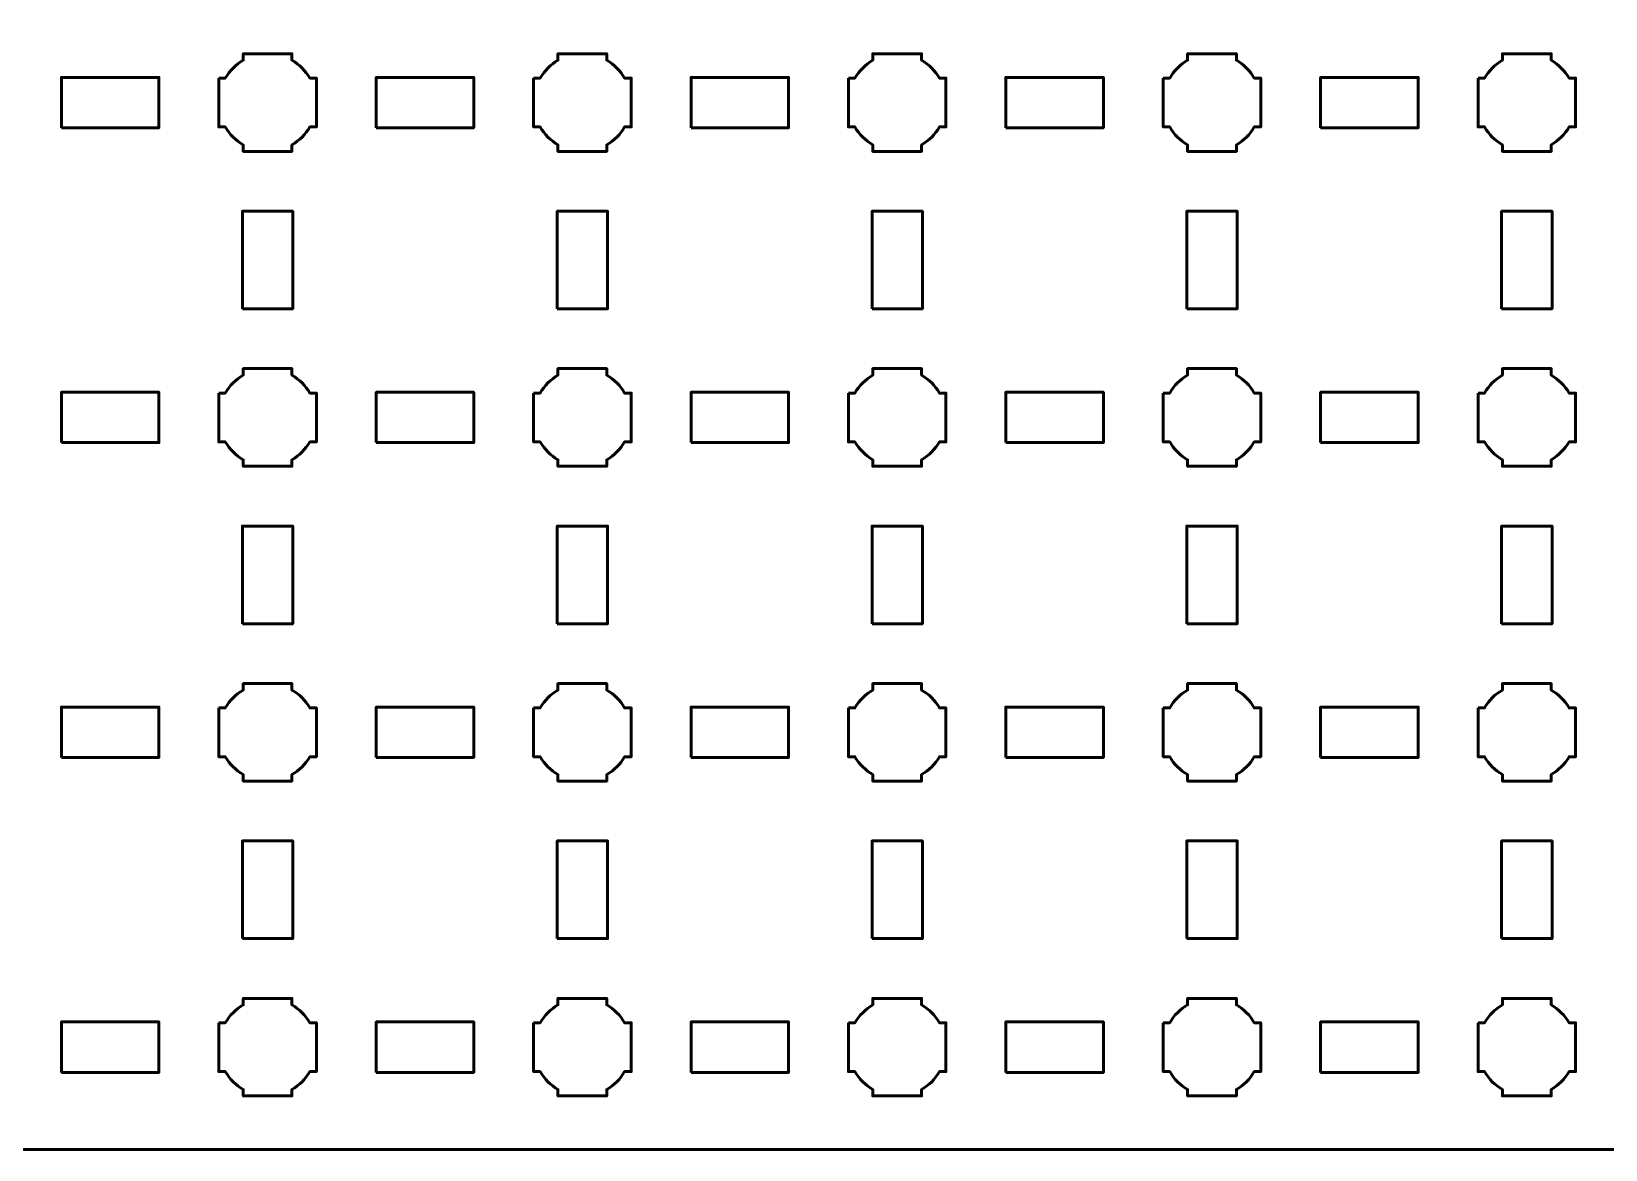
# Model space of a CAD drawing. Header units: centimetres. Extents: x -30.1 to 9.2, y -44.5 to 14.8.
# Drawn here: x -21 to -11, y -44.5 to -37.4 of the extents above; entities that cross this region are included whole.
import ezdxf

# ---------------------------------------------------------------- set-up
doc = ezdxf.new("R2010")
doc.units = ezdxf.units.CM
doc.header["$MEASUREMENT"] = 0
doc.layers.add('Layer 1', color=7, linetype='Continuous')

msp = doc.modelspace()

# ---------------------------------------------------------------- linework, layer by layer
at = {"layer": 'Layer 1', "color": 250, "lineweight": 53}
for points in [[(-20.81, -38.01), (-20.19, -38.01), (-20.19, -37.69), (-20.81, -37.69), (-20.81, -38.01)], [(-18.81, -38.01), (-18.19, -38.01), (-18.19, -37.69), (-18.81, -37.69), (-18.81, -38.01)], [(-16.81, -38.01), (-16.19, -38.01), (-16.19, -37.69), (-16.81, -37.69), (-16.81, -38.01)], [(-14.81, -38.01), (-14.19, -38.01), (-14.19, -37.69), (-14.81, -37.69), (-14.81, -38.01)], [(-12.81, -38.01), (-12.19, -38.01), (-12.19, -37.69), (-12.81, -37.69), (-12.81, -38.01)], [(-19.66, -39.16), (-19.34, -39.16), (-19.34, -38.54), (-19.66, -38.54), (-19.66, -39.16)], [(-17.66, -39.16), (-17.34, -39.16), (-17.34, -38.54), (-17.66, -38.54), (-17.66, -39.16)], [(-15.66, -39.16), (-15.34, -39.16), (-15.34, -38.54), (-15.66, -38.54), (-15.66, -39.16)], [(-13.66, -39.16), (-13.34, -39.16), (-13.34, -38.54), (-13.66, -38.54), (-13.66, -39.16)], [(-11.66, -39.16), (-11.34, -39.16), (-11.34, -38.54), (-11.66, -38.54), (-11.66, -39.16)], [(-20.81, -40.01), (-20.19, -40.01), (-20.19, -39.69), (-20.81, -39.69), (-20.81, -40.01)], [(-18.81, -40.01), (-18.19, -40.01), (-18.19, -39.69), (-18.81, -39.69), (-18.81, -40.01)], [(-16.81, -40.01), (-16.19, -40.01), (-16.19, -39.69), (-16.81, -39.69), (-16.81, -40.01)], [(-14.81, -40.01), (-14.19, -40.01), (-14.19, -39.69), (-14.81, -39.69), (-14.81, -40.01)], [(-12.81, -40.01), (-12.19, -40.01), (-12.19, -39.69), (-12.81, -39.69), (-12.81, -40.01)], [(-19.66, -41.16), (-19.34, -41.16), (-19.34, -40.54), (-19.66, -40.54), (-19.66, -41.16)], [(-17.66, -41.16), (-17.34, -41.16), (-17.34, -40.54), (-17.66, -40.54), (-17.66, -41.16)], [(-15.66, -41.16), (-15.34, -41.16), (-15.34, -40.54), (-15.66, -40.54), (-15.66, -41.16)], [(-13.66, -41.16), (-13.34, -41.16), (-13.34, -40.54), (-13.66, -40.54), (-13.66, -41.16)], [(-11.66, -41.16), (-11.34, -41.16), (-11.34, -40.54), (-11.66, -40.54), (-11.66, -41.16)], [(-20.81, -42.01), (-20.19, -42.01), (-20.19, -41.69), (-20.81, -41.69), (-20.81, -42.01)], [(-18.81, -42.01), (-18.19, -42.01), (-18.19, -41.69), (-18.81, -41.69), (-18.81, -42.01)], [(-16.81, -42.01), (-16.19, -42.01), (-16.19, -41.69), (-16.81, -41.69), (-16.81, -42.01)], [(-14.81, -42.01), (-14.19, -42.01), (-14.19, -41.69), (-14.81, -41.69), (-14.81, -42.01)], [(-12.81, -42.01), (-12.19, -42.01), (-12.19, -41.69), (-12.81, -41.69), (-12.81, -42.01)], [(-19.66, -43.16), (-19.34, -43.16), (-19.34, -42.54), (-19.66, -42.54), (-19.66, -43.16)], [(-17.66, -43.16), (-17.34, -43.16), (-17.34, -42.54), (-17.66, -42.54), (-17.66, -43.16)], [(-15.66, -43.16), (-15.34, -43.16), (-15.34, -42.54), (-15.66, -42.54), (-15.66, -43.16)], [(-13.66, -43.16), (-13.34, -43.16), (-13.34, -42.54), (-13.66, -42.54), (-13.66, -43.16)], [(-11.66, -43.16), (-11.34, -43.16), (-11.34, -42.54), (-11.66, -42.54), (-11.66, -43.16)], [(-20.81, -44.01), (-20.19, -44.01), (-20.19, -43.69), (-20.81, -43.69), (-20.81, -44.01)], [(-18.81, -44.01), (-18.19, -44.01), (-18.19, -43.69), (-18.81, -43.69), (-18.81, -44.01)], [(-16.81, -44.01), (-16.19, -44.01), (-16.19, -43.69), (-16.81, -43.69), (-16.81, -44.01)], [(-14.81, -44.01), (-14.19, -44.01), (-14.19, -43.69), (-14.81, -43.69), (-14.81, -44.01)], [(-12.81, -44.01), (-12.19, -44.01), (-12.19, -43.69), (-12.81, -43.69), (-12.81, -44.01)]]:
    msp.add_lwpolyline(points, close=True, dxfattribs=at)
msp.add_open_spline([(-30.15, -44), (-30.15, -44), (-30.15, 14.3), (-30.15, 14.3), (-30.15, 14.3), (-30.15, 14.57609), (-29.92609, 14.8), (-29.65, 14.8), (-29.65, 14.8), (-29.65, 14.8), (8.65, 14.8), (8.65, 14.8), (8.65, 14.8), (8.92609, 14.8), (9.15, 14.57609), (9.15, 14.3), (9.15, 14.3), (9.15, 14.3), (9.15, -44), (9.15, -44), (9.15, -44), (9.15, -44.27609), (8.92609, -44.5), (8.65, -44.5), (8.65, -44.5), (8.65, -44.5), (-29.65, -44.5), (-29.65, -44.5), (-29.65, -44.5), (-29.92609, -44.5), (-30.15, -44.27609), (-30.15, -44)], degree=3, knots=[0, 0, 0, 0, 0.125, 0.125, 0.125, 0.125, 0.25, 0.25, 0.25, 0.25, 0.375, 0.375, 0.375, 0.375, 0.5, 0.5, 0.5, 0.5, 0.625, 0.625, 0.625, 0.625, 0.75, 0.75, 0.75, 0.75, 0.875, 0.875, 0.875, 0.875, 1, 1, 1, 1], dxfattribs=at)
at = {"layer": 'Layer 1', "lineweight": 53}
for points in [[(-19.81, -37.695), (-19.81, -37.695), (-19.76851, -37.695), (-19.76851, -37.695), (-19.76851, -37.695), (-19.74128, -37.64795), (-19.70205, -37.60872), (-19.655, -37.58149), (-19.655, -37.58149), (-19.655, -37.58149), (-19.655, -37.54), (-19.655, -37.54), (-19.655, -37.54), (-19.655, -37.54), (-19.5, -37.54), (-19.5, -37.54), (-19.5, -37.54), (-19.5, -37.54), (-19.345, -37.54), (-19.345, -37.54), (-19.345, -37.54), (-19.345, -37.54), (-19.345, -37.58149), (-19.345, -37.58149), (-19.345, -37.58149), (-19.29795, -37.60872), (-19.25872, -37.64795), (-19.23149, -37.695), (-19.23149, -37.695), (-19.23149, -37.695), (-19.19, -37.695), (-19.19, -37.695), (-19.19, -37.695), (-19.19, -37.695), (-19.19, -37.85), (-19.19, -37.85), (-19.19, -37.85), (-19.19, -37.85), (-19.19, -38.005), (-19.19, -38.005), (-19.19, -38.005), (-19.19, -38.005), (-19.23149, -38.005), (-19.23149, -38.005), (-19.23149, -38.005), (-19.25872, -38.05205), (-19.29795, -38.09128), (-19.345, -38.11851), (-19.345, -38.11851), (-19.345, -38.11851), (-19.345, -38.16), (-19.345, -38.16), (-19.345, -38.16), (-19.345, -38.16), (-19.5, -38.16), (-19.5, -38.16), (-19.5, -38.16), (-19.5, -38.16), (-19.655, -38.16), (-19.655, -38.16), (-19.655, -38.16), (-19.655, -38.16), (-19.655, -38.11851), (-19.655, -38.11851), (-19.655, -38.11851), (-19.70205, -38.09128), (-19.74128, -38.05205), (-19.76851, -38.005), (-19.76851, -38.005), (-19.76851, -38.005), (-19.81, -38.005), (-19.81, -38.005), (-19.81, -38.005), (-19.81, -38.005), (-19.81, -37.85), (-19.81, -37.85), (-19.81, -37.85), (-19.81, -37.85), (-19.81, -37.695), (-19.81, -37.695)], [(-17.81, -37.695), (-17.81, -37.695), (-17.76851, -37.695), (-17.76851, -37.695), (-17.76851, -37.695), (-17.74128, -37.64795), (-17.70205, -37.60872), (-17.655, -37.58149), (-17.655, -37.58149), (-17.655, -37.58149), (-17.655, -37.54), (-17.655, -37.54), (-17.655, -37.54), (-17.655, -37.54), (-17.5, -37.54), (-17.5, -37.54), (-17.5, -37.54), (-17.5, -37.54), (-17.345, -37.54), (-17.345, -37.54), (-17.345, -37.54), (-17.345, -37.54), (-17.345, -37.58149), (-17.345, -37.58149), (-17.345, -37.58149), (-17.29795, -37.60872), (-17.25872, -37.64795), (-17.23149, -37.695), (-17.23149, -37.695), (-17.23149, -37.695), (-17.19, -37.695), (-17.19, -37.695), (-17.19, -37.695), (-17.19, -37.695), (-17.19, -37.85), (-17.19, -37.85), (-17.19, -37.85), (-17.19, -37.85), (-17.19, -38.005), (-17.19, -38.005), (-17.19, -38.005), (-17.19, -38.005), (-17.23149, -38.005), (-17.23149, -38.005), (-17.23149, -38.005), (-17.25872, -38.05205), (-17.29795, -38.09128), (-17.345, -38.11851), (-17.345, -38.11851), (-17.345, -38.11851), (-17.345, -38.16), (-17.345, -38.16), (-17.345, -38.16), (-17.345, -38.16), (-17.5, -38.16), (-17.5, -38.16), (-17.5, -38.16), (-17.5, -38.16), (-17.655, -38.16), (-17.655, -38.16), (-17.655, -38.16), (-17.655, -38.16), (-17.655, -38.11851), (-17.655, -38.11851), (-17.655, -38.11851), (-17.70205, -38.09128), (-17.74128, -38.05205), (-17.76851, -38.005), (-17.76851, -38.005), (-17.76851, -38.005), (-17.81, -38.005), (-17.81, -38.005), (-17.81, -38.005), (-17.81, -38.005), (-17.81, -37.85), (-17.81, -37.85), (-17.81, -37.85), (-17.81, -37.85), (-17.81, -37.695), (-17.81, -37.695)], [(-15.81, -37.695), (-15.81, -37.695), (-15.76851, -37.695), (-15.76851, -37.695), (-15.76851, -37.695), (-15.74128, -37.64795), (-15.70205, -37.60872), (-15.655, -37.58149), (-15.655, -37.58149), (-15.655, -37.58149), (-15.655, -37.54), (-15.655, -37.54), (-15.655, -37.54), (-15.655, -37.54), (-15.5, -37.54), (-15.5, -37.54), (-15.5, -37.54), (-15.5, -37.54), (-15.345, -37.54), (-15.345, -37.54), (-15.345, -37.54), (-15.345, -37.54), (-15.345, -37.58149), (-15.345, -37.58149), (-15.345, -37.58149), (-15.29795, -37.60872), (-15.25872, -37.64795), (-15.23149, -37.695), (-15.23149, -37.695), (-15.23149, -37.695), (-15.19, -37.695), (-15.19, -37.695), (-15.19, -37.695), (-15.19, -37.695), (-15.19, -37.85), (-15.19, -37.85), (-15.19, -37.85), (-15.19, -37.85), (-15.19, -38.005), (-15.19, -38.005), (-15.19, -38.005), (-15.19, -38.005), (-15.23149, -38.005), (-15.23149, -38.005), (-15.23149, -38.005), (-15.25872, -38.05205), (-15.29795, -38.09128), (-15.345, -38.11851), (-15.345, -38.11851), (-15.345, -38.11851), (-15.345, -38.16), (-15.345, -38.16), (-15.345, -38.16), (-15.345, -38.16), (-15.5, -38.16), (-15.5, -38.16), (-15.5, -38.16), (-15.5, -38.16), (-15.655, -38.16), (-15.655, -38.16), (-15.655, -38.16), (-15.655, -38.16), (-15.655, -38.11851), (-15.655, -38.11851), (-15.655, -38.11851), (-15.70205, -38.09128), (-15.74128, -38.05205), (-15.76851, -38.005), (-15.76851, -38.005), (-15.76851, -38.005), (-15.81, -38.005), (-15.81, -38.005), (-15.81, -38.005), (-15.81, -38.005), (-15.81, -37.85), (-15.81, -37.85), (-15.81, -37.85), (-15.81, -37.85), (-15.81, -37.695), (-15.81, -37.695)], [(-13.81, -37.695), (-13.81, -37.695), (-13.76851, -37.695), (-13.76851, -37.695), (-13.76851, -37.695), (-13.74128, -37.64795), (-13.70205, -37.60872), (-13.655, -37.58149), (-13.655, -37.58149), (-13.655, -37.58149), (-13.655, -37.54), (-13.655, -37.54), (-13.655, -37.54), (-13.655, -37.54), (-13.5, -37.54), (-13.5, -37.54), (-13.5, -37.54), (-13.5, -37.54), (-13.345, -37.54), (-13.345, -37.54), (-13.345, -37.54), (-13.345, -37.54), (-13.345, -37.58149), (-13.345, -37.58149), (-13.345, -37.58149), (-13.29795, -37.60872), (-13.25872, -37.64795), (-13.23149, -37.695), (-13.23149, -37.695), (-13.23149, -37.695), (-13.19, -37.695), (-13.19, -37.695), (-13.19, -37.695), (-13.19, -37.695), (-13.19, -37.85), (-13.19, -37.85), (-13.19, -37.85), (-13.19, -37.85), (-13.19, -38.005), (-13.19, -38.005), (-13.19, -38.005), (-13.19, -38.005), (-13.23149, -38.005), (-13.23149, -38.005), (-13.23149, -38.005), (-13.25872, -38.05205), (-13.29795, -38.09128), (-13.345, -38.11851), (-13.345, -38.11851), (-13.345, -38.11851), (-13.345, -38.16), (-13.345, -38.16), (-13.345, -38.16), (-13.345, -38.16), (-13.5, -38.16), (-13.5, -38.16), (-13.5, -38.16), (-13.5, -38.16), (-13.655, -38.16), (-13.655, -38.16), (-13.655, -38.16), (-13.655, -38.16), (-13.655, -38.11851), (-13.655, -38.11851), (-13.655, -38.11851), (-13.70205, -38.09128), (-13.74128, -38.05205), (-13.76851, -38.005), (-13.76851, -38.005), (-13.76851, -38.005), (-13.81, -38.005), (-13.81, -38.005), (-13.81, -38.005), (-13.81, -38.005), (-13.81, -37.85), (-13.81, -37.85), (-13.81, -37.85), (-13.81, -37.85), (-13.81, -37.695), (-13.81, -37.695)], [(-11.81, -37.695), (-11.81, -37.695), (-11.76851, -37.695), (-11.76851, -37.695), (-11.76851, -37.695), (-11.74128, -37.64795), (-11.70205, -37.60872), (-11.655, -37.58149), (-11.655, -37.58149), (-11.655, -37.58149), (-11.655, -37.54), (-11.655, -37.54), (-11.655, -37.54), (-11.655, -37.54), (-11.5, -37.54), (-11.5, -37.54), (-11.5, -37.54), (-11.5, -37.54), (-11.345, -37.54), (-11.345, -37.54), (-11.345, -37.54), (-11.345, -37.54), (-11.345, -37.58149), (-11.345, -37.58149), (-11.345, -37.58149), (-11.29795, -37.60872), (-11.25872, -37.64795), (-11.23149, -37.695), (-11.23149, -37.695), (-11.23149, -37.695), (-11.19, -37.695), (-11.19, -37.695), (-11.19, -37.695), (-11.19, -37.695), (-11.19, -37.85), (-11.19, -37.85), (-11.19, -37.85), (-11.19, -37.85), (-11.19, -38.005), (-11.19, -38.005), (-11.19, -38.005), (-11.19, -38.005), (-11.23149, -38.005), (-11.23149, -38.005), (-11.23149, -38.005), (-11.25872, -38.05205), (-11.29795, -38.09128), (-11.345, -38.11851), (-11.345, -38.11851), (-11.345, -38.11851), (-11.345, -38.16), (-11.345, -38.16), (-11.345, -38.16), (-11.345, -38.16), (-11.5, -38.16), (-11.5, -38.16), (-11.5, -38.16), (-11.5, -38.16), (-11.655, -38.16), (-11.655, -38.16), (-11.655, -38.16), (-11.655, -38.16), (-11.655, -38.11851), (-11.655, -38.11851), (-11.655, -38.11851), (-11.70205, -38.09128), (-11.74128, -38.05205), (-11.76851, -38.005), (-11.76851, -38.005), (-11.76851, -38.005), (-11.81, -38.005), (-11.81, -38.005), (-11.81, -38.005), (-11.81, -38.005), (-11.81, -37.85), (-11.81, -37.85), (-11.81, -37.85), (-11.81, -37.85), (-11.81, -37.695), (-11.81, -37.695)], [(-19.81, -39.695), (-19.81, -39.695), (-19.76851, -39.695), (-19.76851, -39.695), (-19.76851, -39.695), (-19.74128, -39.64795), (-19.70205, -39.60872), (-19.655, -39.58149), (-19.655, -39.58149), (-19.655, -39.58149), (-19.655, -39.54), (-19.655, -39.54), (-19.655, -39.54), (-19.655, -39.54), (-19.5, -39.54), (-19.5, -39.54), (-19.5, -39.54), (-19.5, -39.54), (-19.345, -39.54), (-19.345, -39.54), (-19.345, -39.54), (-19.345, -39.54), (-19.345, -39.58149), (-19.345, -39.58149), (-19.345, -39.58149), (-19.29795, -39.60872), (-19.25872, -39.64795), (-19.23149, -39.695), (-19.23149, -39.695), (-19.23149, -39.695), (-19.19, -39.695), (-19.19, -39.695), (-19.19, -39.695), (-19.19, -39.695), (-19.19, -39.85), (-19.19, -39.85), (-19.19, -39.85), (-19.19, -39.85), (-19.19, -40.005), (-19.19, -40.005), (-19.19, -40.005), (-19.19, -40.005), (-19.23149, -40.005), (-19.23149, -40.005), (-19.23149, -40.005), (-19.25872, -40.05205), (-19.29795, -40.09128), (-19.345, -40.11851), (-19.345, -40.11851), (-19.345, -40.11851), (-19.345, -40.16), (-19.345, -40.16), (-19.345, -40.16), (-19.345, -40.16), (-19.5, -40.16), (-19.5, -40.16), (-19.5, -40.16), (-19.5, -40.16), (-19.655, -40.16), (-19.655, -40.16), (-19.655, -40.16), (-19.655, -40.16), (-19.655, -40.11851), (-19.655, -40.11851), (-19.655, -40.11851), (-19.70205, -40.09128), (-19.74128, -40.05205), (-19.76851, -40.005), (-19.76851, -40.005), (-19.76851, -40.005), (-19.81, -40.005), (-19.81, -40.005), (-19.81, -40.005), (-19.81, -40.005), (-19.81, -39.85), (-19.81, -39.85), (-19.81, -39.85), (-19.81, -39.85), (-19.81, -39.695), (-19.81, -39.695)], [(-17.81, -39.695), (-17.81, -39.695), (-17.76851, -39.695), (-17.76851, -39.695), (-17.76851, -39.695), (-17.74128, -39.64795), (-17.70205, -39.60872), (-17.655, -39.58149), (-17.655, -39.58149), (-17.655, -39.58149), (-17.655, -39.54), (-17.655, -39.54), (-17.655, -39.54), (-17.655, -39.54), (-17.5, -39.54), (-17.5, -39.54), (-17.5, -39.54), (-17.5, -39.54), (-17.345, -39.54), (-17.345, -39.54), (-17.345, -39.54), (-17.345, -39.54), (-17.345, -39.58149), (-17.345, -39.58149), (-17.345, -39.58149), (-17.29795, -39.60872), (-17.25872, -39.64795), (-17.23149, -39.695), (-17.23149, -39.695), (-17.23149, -39.695), (-17.19, -39.695), (-17.19, -39.695), (-17.19, -39.695), (-17.19, -39.695), (-17.19, -39.85), (-17.19, -39.85), (-17.19, -39.85), (-17.19, -39.85), (-17.19, -40.005), (-17.19, -40.005), (-17.19, -40.005), (-17.19, -40.005), (-17.23149, -40.005), (-17.23149, -40.005), (-17.23149, -40.005), (-17.25872, -40.05205), (-17.29795, -40.09128), (-17.345, -40.11851), (-17.345, -40.11851), (-17.345, -40.11851), (-17.345, -40.16), (-17.345, -40.16), (-17.345, -40.16), (-17.345, -40.16), (-17.5, -40.16), (-17.5, -40.16), (-17.5, -40.16), (-17.5, -40.16), (-17.655, -40.16), (-17.655, -40.16), (-17.655, -40.16), (-17.655, -40.16), (-17.655, -40.11851), (-17.655, -40.11851), (-17.655, -40.11851), (-17.70205, -40.09128), (-17.74128, -40.05205), (-17.76851, -40.005), (-17.76851, -40.005), (-17.76851, -40.005), (-17.81, -40.005), (-17.81, -40.005), (-17.81, -40.005), (-17.81, -40.005), (-17.81, -39.85), (-17.81, -39.85), (-17.81, -39.85), (-17.81, -39.85), (-17.81, -39.695), (-17.81, -39.695)], [(-15.81, -39.695), (-15.81, -39.695), (-15.76851, -39.695), (-15.76851, -39.695), (-15.76851, -39.695), (-15.74128, -39.64795), (-15.70205, -39.60872), (-15.655, -39.58149), (-15.655, -39.58149), (-15.655, -39.58149), (-15.655, -39.54), (-15.655, -39.54), (-15.655, -39.54), (-15.655, -39.54), (-15.5, -39.54), (-15.5, -39.54), (-15.5, -39.54), (-15.5, -39.54), (-15.345, -39.54), (-15.345, -39.54), (-15.345, -39.54), (-15.345, -39.54), (-15.345, -39.58149), (-15.345, -39.58149), (-15.345, -39.58149), (-15.29795, -39.60872), (-15.25872, -39.64795), (-15.23149, -39.695), (-15.23149, -39.695), (-15.23149, -39.695), (-15.19, -39.695), (-15.19, -39.695), (-15.19, -39.695), (-15.19, -39.695), (-15.19, -39.85), (-15.19, -39.85), (-15.19, -39.85), (-15.19, -39.85), (-15.19, -40.005), (-15.19, -40.005), (-15.19, -40.005), (-15.19, -40.005), (-15.23149, -40.005), (-15.23149, -40.005), (-15.23149, -40.005), (-15.25872, -40.05205), (-15.29795, -40.09128), (-15.345, -40.11851), (-15.345, -40.11851), (-15.345, -40.11851), (-15.345, -40.16), (-15.345, -40.16), (-15.345, -40.16), (-15.345, -40.16), (-15.5, -40.16), (-15.5, -40.16), (-15.5, -40.16), (-15.5, -40.16), (-15.655, -40.16), (-15.655, -40.16), (-15.655, -40.16), (-15.655, -40.16), (-15.655, -40.11851), (-15.655, -40.11851), (-15.655, -40.11851), (-15.70205, -40.09128), (-15.74128, -40.05205), (-15.76851, -40.005), (-15.76851, -40.005), (-15.76851, -40.005), (-15.81, -40.005), (-15.81, -40.005), (-15.81, -40.005), (-15.81, -40.005), (-15.81, -39.85), (-15.81, -39.85), (-15.81, -39.85), (-15.81, -39.85), (-15.81, -39.695), (-15.81, -39.695)], [(-13.81, -39.695), (-13.81, -39.695), (-13.76851, -39.695), (-13.76851, -39.695), (-13.76851, -39.695), (-13.74128, -39.64795), (-13.70205, -39.60872), (-13.655, -39.58149), (-13.655, -39.58149), (-13.655, -39.58149), (-13.655, -39.54), (-13.655, -39.54), (-13.655, -39.54), (-13.655, -39.54), (-13.5, -39.54), (-13.5, -39.54), (-13.5, -39.54), (-13.5, -39.54), (-13.345, -39.54), (-13.345, -39.54), (-13.345, -39.54), (-13.345, -39.54), (-13.345, -39.58149), (-13.345, -39.58149), (-13.345, -39.58149), (-13.29795, -39.60872), (-13.25872, -39.64795), (-13.23149, -39.695), (-13.23149, -39.695), (-13.23149, -39.695), (-13.19, -39.695), (-13.19, -39.695), (-13.19, -39.695), (-13.19, -39.695), (-13.19, -39.85), (-13.19, -39.85), (-13.19, -39.85), (-13.19, -39.85), (-13.19, -40.005), (-13.19, -40.005), (-13.19, -40.005), (-13.19, -40.005), (-13.23149, -40.005), (-13.23149, -40.005), (-13.23149, -40.005), (-13.25872, -40.05205), (-13.29795, -40.09128), (-13.345, -40.11851), (-13.345, -40.11851), (-13.345, -40.11851), (-13.345, -40.16), (-13.345, -40.16), (-13.345, -40.16), (-13.345, -40.16), (-13.5, -40.16), (-13.5, -40.16), (-13.5, -40.16), (-13.5, -40.16), (-13.655, -40.16), (-13.655, -40.16), (-13.655, -40.16), (-13.655, -40.16), (-13.655, -40.11851), (-13.655, -40.11851), (-13.655, -40.11851), (-13.70205, -40.09128), (-13.74128, -40.05205), (-13.76851, -40.005), (-13.76851, -40.005), (-13.76851, -40.005), (-13.81, -40.005), (-13.81, -40.005), (-13.81, -40.005), (-13.81, -40.005), (-13.81, -39.85), (-13.81, -39.85), (-13.81, -39.85), (-13.81, -39.85), (-13.81, -39.695), (-13.81, -39.695)], [(-11.81, -39.695), (-11.81, -39.695), (-11.76851, -39.695), (-11.76851, -39.695), (-11.76851, -39.695), (-11.74128, -39.64795), (-11.70205, -39.60872), (-11.655, -39.58149), (-11.655, -39.58149), (-11.655, -39.58149), (-11.655, -39.54), (-11.655, -39.54), (-11.655, -39.54), (-11.655, -39.54), (-11.5, -39.54), (-11.5, -39.54), (-11.5, -39.54), (-11.5, -39.54), (-11.345, -39.54), (-11.345, -39.54), (-11.345, -39.54), (-11.345, -39.54), (-11.345, -39.58149), (-11.345, -39.58149), (-11.345, -39.58149), (-11.29795, -39.60872), (-11.25872, -39.64795), (-11.23149, -39.695), (-11.23149, -39.695), (-11.23149, -39.695), (-11.19, -39.695), (-11.19, -39.695), (-11.19, -39.695), (-11.19, -39.695), (-11.19, -39.85), (-11.19, -39.85), (-11.19, -39.85), (-11.19, -39.85), (-11.19, -40.005), (-11.19, -40.005), (-11.19, -40.005), (-11.19, -40.005), (-11.23149, -40.005), (-11.23149, -40.005), (-11.23149, -40.005), (-11.25872, -40.05205), (-11.29795, -40.09128), (-11.345, -40.11851), (-11.345, -40.11851), (-11.345, -40.11851), (-11.345, -40.16), (-11.345, -40.16), (-11.345, -40.16), (-11.345, -40.16), (-11.5, -40.16), (-11.5, -40.16), (-11.5, -40.16), (-11.5, -40.16), (-11.655, -40.16), (-11.655, -40.16), (-11.655, -40.16), (-11.655, -40.16), (-11.655, -40.11851), (-11.655, -40.11851), (-11.655, -40.11851), (-11.70205, -40.09128), (-11.74128, -40.05205), (-11.76851, -40.005), (-11.76851, -40.005), (-11.76851, -40.005), (-11.81, -40.005), (-11.81, -40.005), (-11.81, -40.005), (-11.81, -40.005), (-11.81, -39.85), (-11.81, -39.85), (-11.81, -39.85), (-11.81, -39.85), (-11.81, -39.695), (-11.81, -39.695)], [(-19.81, -41.695), (-19.81, -41.695), (-19.76851, -41.695), (-19.76851, -41.695), (-19.76851, -41.695), (-19.74128, -41.64795), (-19.70205, -41.60872), (-19.655, -41.58149), (-19.655, -41.58149), (-19.655, -41.58149), (-19.655, -41.54), (-19.655, -41.54), (-19.655, -41.54), (-19.655, -41.54), (-19.5, -41.54), (-19.5, -41.54), (-19.5, -41.54), (-19.5, -41.54), (-19.345, -41.54), (-19.345, -41.54), (-19.345, -41.54), (-19.345, -41.54), (-19.345, -41.58149), (-19.345, -41.58149), (-19.345, -41.58149), (-19.29795, -41.60872), (-19.25872, -41.64795), (-19.23149, -41.695), (-19.23149, -41.695), (-19.23149, -41.695), (-19.19, -41.695), (-19.19, -41.695), (-19.19, -41.695), (-19.19, -41.695), (-19.19, -41.85), (-19.19, -41.85), (-19.19, -41.85), (-19.19, -41.85), (-19.19, -42.005), (-19.19, -42.005), (-19.19, -42.005), (-19.19, -42.005), (-19.23149, -42.005), (-19.23149, -42.005), (-19.23149, -42.005), (-19.25872, -42.05205), (-19.29795, -42.09128), (-19.345, -42.11851), (-19.345, -42.11851), (-19.345, -42.11851), (-19.345, -42.16), (-19.345, -42.16), (-19.345, -42.16), (-19.345, -42.16), (-19.5, -42.16), (-19.5, -42.16), (-19.5, -42.16), (-19.5, -42.16), (-19.655, -42.16), (-19.655, -42.16), (-19.655, -42.16), (-19.655, -42.16), (-19.655, -42.11851), (-19.655, -42.11851), (-19.655, -42.11851), (-19.70205, -42.09128), (-19.74128, -42.05205), (-19.76851, -42.005), (-19.76851, -42.005), (-19.76851, -42.005), (-19.81, -42.005), (-19.81, -42.005), (-19.81, -42.005), (-19.81, -42.005), (-19.81, -41.85), (-19.81, -41.85), (-19.81, -41.85), (-19.81, -41.85), (-19.81, -41.695), (-19.81, -41.695)], [(-17.81, -41.695), (-17.81, -41.695), (-17.76851, -41.695), (-17.76851, -41.695), (-17.76851, -41.695), (-17.74128, -41.64795), (-17.70205, -41.60872), (-17.655, -41.58149), (-17.655, -41.58149), (-17.655, -41.58149), (-17.655, -41.54), (-17.655, -41.54), (-17.655, -41.54), (-17.655, -41.54), (-17.5, -41.54), (-17.5, -41.54), (-17.5, -41.54), (-17.5, -41.54), (-17.345, -41.54), (-17.345, -41.54), (-17.345, -41.54), (-17.345, -41.54), (-17.345, -41.58149), (-17.345, -41.58149), (-17.345, -41.58149), (-17.29795, -41.60872), (-17.25872, -41.64795), (-17.23149, -41.695), (-17.23149, -41.695), (-17.23149, -41.695), (-17.19, -41.695), (-17.19, -41.695), (-17.19, -41.695), (-17.19, -41.695), (-17.19, -41.85), (-17.19, -41.85), (-17.19, -41.85), (-17.19, -41.85), (-17.19, -42.005), (-17.19, -42.005), (-17.19, -42.005), (-17.19, -42.005), (-17.23149, -42.005), (-17.23149, -42.005), (-17.23149, -42.005), (-17.25872, -42.05205), (-17.29795, -42.09128), (-17.345, -42.11851), (-17.345, -42.11851), (-17.345, -42.11851), (-17.345, -42.16), (-17.345, -42.16), (-17.345, -42.16), (-17.345, -42.16), (-17.5, -42.16), (-17.5, -42.16), (-17.5, -42.16), (-17.5, -42.16), (-17.655, -42.16), (-17.655, -42.16), (-17.655, -42.16), (-17.655, -42.16), (-17.655, -42.11851), (-17.655, -42.11851), (-17.655, -42.11851), (-17.70205, -42.09128), (-17.74128, -42.05205), (-17.76851, -42.005), (-17.76851, -42.005), (-17.76851, -42.005), (-17.81, -42.005), (-17.81, -42.005), (-17.81, -42.005), (-17.81, -42.005), (-17.81, -41.85), (-17.81, -41.85), (-17.81, -41.85), (-17.81, -41.85), (-17.81, -41.695), (-17.81, -41.695)], [(-15.81, -41.695), (-15.81, -41.695), (-15.76851, -41.695), (-15.76851, -41.695), (-15.76851, -41.695), (-15.74128, -41.64795), (-15.70205, -41.60872), (-15.655, -41.58149), (-15.655, -41.58149), (-15.655, -41.58149), (-15.655, -41.54), (-15.655, -41.54), (-15.655, -41.54), (-15.655, -41.54), (-15.5, -41.54), (-15.5, -41.54), (-15.5, -41.54), (-15.5, -41.54), (-15.345, -41.54), (-15.345, -41.54), (-15.345, -41.54), (-15.345, -41.54), (-15.345, -41.58149), (-15.345, -41.58149), (-15.345, -41.58149), (-15.29795, -41.60872), (-15.25872, -41.64795), (-15.23149, -41.695), (-15.23149, -41.695), (-15.23149, -41.695), (-15.19, -41.695), (-15.19, -41.695), (-15.19, -41.695), (-15.19, -41.695), (-15.19, -41.85), (-15.19, -41.85), (-15.19, -41.85), (-15.19, -41.85), (-15.19, -42.005), (-15.19, -42.005), (-15.19, -42.005), (-15.19, -42.005), (-15.23149, -42.005), (-15.23149, -42.005), (-15.23149, -42.005), (-15.25872, -42.05205), (-15.29795, -42.09128), (-15.345, -42.11851), (-15.345, -42.11851), (-15.345, -42.11851), (-15.345, -42.16), (-15.345, -42.16), (-15.345, -42.16), (-15.345, -42.16), (-15.5, -42.16), (-15.5, -42.16), (-15.5, -42.16), (-15.5, -42.16), (-15.655, -42.16), (-15.655, -42.16), (-15.655, -42.16), (-15.655, -42.16), (-15.655, -42.11851), (-15.655, -42.11851), (-15.655, -42.11851), (-15.70205, -42.09128), (-15.74128, -42.05205), (-15.76851, -42.005), (-15.76851, -42.005), (-15.76851, -42.005), (-15.81, -42.005), (-15.81, -42.005), (-15.81, -42.005), (-15.81, -42.005), (-15.81, -41.85), (-15.81, -41.85), (-15.81, -41.85), (-15.81, -41.85), (-15.81, -41.695), (-15.81, -41.695)], [(-13.81, -41.695), (-13.81, -41.695), (-13.76851, -41.695), (-13.76851, -41.695), (-13.76851, -41.695), (-13.74128, -41.64795), (-13.70205, -41.60872), (-13.655, -41.58149), (-13.655, -41.58149), (-13.655, -41.58149), (-13.655, -41.54), (-13.655, -41.54), (-13.655, -41.54), (-13.655, -41.54), (-13.5, -41.54), (-13.5, -41.54), (-13.5, -41.54), (-13.5, -41.54), (-13.345, -41.54), (-13.345, -41.54), (-13.345, -41.54), (-13.345, -41.54), (-13.345, -41.58149), (-13.345, -41.58149), (-13.345, -41.58149), (-13.29795, -41.60872), (-13.25872, -41.64795), (-13.23149, -41.695), (-13.23149, -41.695), (-13.23149, -41.695), (-13.19, -41.695), (-13.19, -41.695), (-13.19, -41.695), (-13.19, -41.695), (-13.19, -41.85), (-13.19, -41.85), (-13.19, -41.85), (-13.19, -41.85), (-13.19, -42.005), (-13.19, -42.005), (-13.19, -42.005), (-13.19, -42.005), (-13.23149, -42.005), (-13.23149, -42.005), (-13.23149, -42.005), (-13.25872, -42.05205), (-13.29795, -42.09128), (-13.345, -42.11851), (-13.345, -42.11851), (-13.345, -42.11851), (-13.345, -42.16), (-13.345, -42.16), (-13.345, -42.16), (-13.345, -42.16), (-13.5, -42.16), (-13.5, -42.16), (-13.5, -42.16), (-13.5, -42.16), (-13.655, -42.16), (-13.655, -42.16), (-13.655, -42.16), (-13.655, -42.16), (-13.655, -42.11851), (-13.655, -42.11851), (-13.655, -42.11851), (-13.70205, -42.09128), (-13.74128, -42.05205), (-13.76851, -42.005), (-13.76851, -42.005), (-13.76851, -42.005), (-13.81, -42.005), (-13.81, -42.005), (-13.81, -42.005), (-13.81, -42.005), (-13.81, -41.85), (-13.81, -41.85), (-13.81, -41.85), (-13.81, -41.85), (-13.81, -41.695), (-13.81, -41.695)], [(-11.81, -41.695), (-11.81, -41.695), (-11.76851, -41.695), (-11.76851, -41.695), (-11.76851, -41.695), (-11.74128, -41.64795), (-11.70205, -41.60872), (-11.655, -41.58149), (-11.655, -41.58149), (-11.655, -41.58149), (-11.655, -41.54), (-11.655, -41.54), (-11.655, -41.54), (-11.655, -41.54), (-11.5, -41.54), (-11.5, -41.54), (-11.5, -41.54), (-11.5, -41.54), (-11.345, -41.54), (-11.345, -41.54), (-11.345, -41.54), (-11.345, -41.54), (-11.345, -41.58149), (-11.345, -41.58149), (-11.345, -41.58149), (-11.29795, -41.60872), (-11.25872, -41.64795), (-11.23149, -41.695), (-11.23149, -41.695), (-11.23149, -41.695), (-11.19, -41.695), (-11.19, -41.695), (-11.19, -41.695), (-11.19, -41.695), (-11.19, -41.85), (-11.19, -41.85), (-11.19, -41.85), (-11.19, -41.85), (-11.19, -42.005), (-11.19, -42.005), (-11.19, -42.005), (-11.19, -42.005), (-11.23149, -42.005), (-11.23149, -42.005), (-11.23149, -42.005), (-11.25872, -42.05205), (-11.29795, -42.09128), (-11.345, -42.11851), (-11.345, -42.11851), (-11.345, -42.11851), (-11.345, -42.16), (-11.345, -42.16), (-11.345, -42.16), (-11.345, -42.16), (-11.5, -42.16), (-11.5, -42.16), (-11.5, -42.16), (-11.5, -42.16), (-11.655, -42.16), (-11.655, -42.16), (-11.655, -42.16), (-11.655, -42.16), (-11.655, -42.11851), (-11.655, -42.11851), (-11.655, -42.11851), (-11.70205, -42.09128), (-11.74128, -42.05205), (-11.76851, -42.005), (-11.76851, -42.005), (-11.76851, -42.005), (-11.81, -42.005), (-11.81, -42.005), (-11.81, -42.005), (-11.81, -42.005), (-11.81, -41.85), (-11.81, -41.85), (-11.81, -41.85), (-11.81, -41.85), (-11.81, -41.695), (-11.81, -41.695)], [(-19.81, -43.695), (-19.81, -43.695), (-19.76851, -43.695), (-19.76851, -43.695), (-19.76851, -43.695), (-19.74128, -43.64795), (-19.70205, -43.60872), (-19.655, -43.58149), (-19.655, -43.58149), (-19.655, -43.58149), (-19.655, -43.54), (-19.655, -43.54), (-19.655, -43.54), (-19.655, -43.54), (-19.5, -43.54), (-19.5, -43.54), (-19.5, -43.54), (-19.5, -43.54), (-19.345, -43.54), (-19.345, -43.54), (-19.345, -43.54), (-19.345, -43.54), (-19.345, -43.58149), (-19.345, -43.58149), (-19.345, -43.58149), (-19.29795, -43.60872), (-19.25872, -43.64795), (-19.23149, -43.695), (-19.23149, -43.695), (-19.23149, -43.695), (-19.19, -43.695), (-19.19, -43.695), (-19.19, -43.695), (-19.19, -43.695), (-19.19, -43.85), (-19.19, -43.85), (-19.19, -43.85), (-19.19, -43.85), (-19.19, -44.005), (-19.19, -44.005), (-19.19, -44.005), (-19.19, -44.005), (-19.23149, -44.005), (-19.23149, -44.005), (-19.23149, -44.005), (-19.25872, -44.05205), (-19.29795, -44.09128), (-19.345, -44.11851), (-19.345, -44.11851), (-19.345, -44.11851), (-19.345, -44.16), (-19.345, -44.16), (-19.345, -44.16), (-19.345, -44.16), (-19.5, -44.16), (-19.5, -44.16), (-19.5, -44.16), (-19.5, -44.16), (-19.655, -44.16), (-19.655, -44.16), (-19.655, -44.16), (-19.655, -44.16), (-19.655, -44.11851), (-19.655, -44.11851), (-19.655, -44.11851), (-19.70205, -44.09128), (-19.74128, -44.05205), (-19.76851, -44.005), (-19.76851, -44.005), (-19.76851, -44.005), (-19.81, -44.005), (-19.81, -44.005), (-19.81, -44.005), (-19.81, -44.005), (-19.81, -43.85), (-19.81, -43.85), (-19.81, -43.85), (-19.81, -43.85), (-19.81, -43.695), (-19.81, -43.695)], [(-17.81, -43.695), (-17.81, -43.695), (-17.76851, -43.695), (-17.76851, -43.695), (-17.76851, -43.695), (-17.74128, -43.64795), (-17.70205, -43.60872), (-17.655, -43.58149), (-17.655, -43.58149), (-17.655, -43.58149), (-17.655, -43.54), (-17.655, -43.54), (-17.655, -43.54), (-17.655, -43.54), (-17.5, -43.54), (-17.5, -43.54), (-17.5, -43.54), (-17.5, -43.54), (-17.345, -43.54), (-17.345, -43.54), (-17.345, -43.54), (-17.345, -43.54), (-17.345, -43.58149), (-17.345, -43.58149), (-17.345, -43.58149), (-17.29795, -43.60872), (-17.25872, -43.64795), (-17.23149, -43.695), (-17.23149, -43.695), (-17.23149, -43.695), (-17.19, -43.695), (-17.19, -43.695), (-17.19, -43.695), (-17.19, -43.695), (-17.19, -43.85), (-17.19, -43.85), (-17.19, -43.85), (-17.19, -43.85), (-17.19, -44.005), (-17.19, -44.005), (-17.19, -44.005), (-17.19, -44.005), (-17.23149, -44.005), (-17.23149, -44.005), (-17.23149, -44.005), (-17.25872, -44.05205), (-17.29795, -44.09128), (-17.345, -44.11851), (-17.345, -44.11851), (-17.345, -44.11851), (-17.345, -44.16), (-17.345, -44.16), (-17.345, -44.16), (-17.345, -44.16), (-17.5, -44.16), (-17.5, -44.16), (-17.5, -44.16), (-17.5, -44.16), (-17.655, -44.16), (-17.655, -44.16), (-17.655, -44.16), (-17.655, -44.16), (-17.655, -44.11851), (-17.655, -44.11851), (-17.655, -44.11851), (-17.70205, -44.09128), (-17.74128, -44.05205), (-17.76851, -44.005), (-17.76851, -44.005), (-17.76851, -44.005), (-17.81, -44.005), (-17.81, -44.005), (-17.81, -44.005), (-17.81, -44.005), (-17.81, -43.85), (-17.81, -43.85), (-17.81, -43.85), (-17.81, -43.85), (-17.81, -43.695), (-17.81, -43.695)], [(-15.81, -43.695), (-15.81, -43.695), (-15.76851, -43.695), (-15.76851, -43.695), (-15.76851, -43.695), (-15.74128, -43.64795), (-15.70205, -43.60872), (-15.655, -43.58149), (-15.655, -43.58149), (-15.655, -43.58149), (-15.655, -43.54), (-15.655, -43.54), (-15.655, -43.54), (-15.655, -43.54), (-15.5, -43.54), (-15.5, -43.54), (-15.5, -43.54), (-15.5, -43.54), (-15.345, -43.54), (-15.345, -43.54), (-15.345, -43.54), (-15.345, -43.54), (-15.345, -43.58149), (-15.345, -43.58149), (-15.345, -43.58149), (-15.29795, -43.60872), (-15.25872, -43.64795), (-15.23149, -43.695), (-15.23149, -43.695), (-15.23149, -43.695), (-15.19, -43.695), (-15.19, -43.695), (-15.19, -43.695), (-15.19, -43.695), (-15.19, -43.85), (-15.19, -43.85), (-15.19, -43.85), (-15.19, -43.85), (-15.19, -44.005), (-15.19, -44.005), (-15.19, -44.005), (-15.19, -44.005), (-15.23149, -44.005), (-15.23149, -44.005), (-15.23149, -44.005), (-15.25872, -44.05205), (-15.29795, -44.09128), (-15.345, -44.11851), (-15.345, -44.11851), (-15.345, -44.11851), (-15.345, -44.16), (-15.345, -44.16), (-15.345, -44.16), (-15.345, -44.16), (-15.5, -44.16), (-15.5, -44.16), (-15.5, -44.16), (-15.5, -44.16), (-15.655, -44.16), (-15.655, -44.16), (-15.655, -44.16), (-15.655, -44.16), (-15.655, -44.11851), (-15.655, -44.11851), (-15.655, -44.11851), (-15.70205, -44.09128), (-15.74128, -44.05205), (-15.76851, -44.005), (-15.76851, -44.005), (-15.76851, -44.005), (-15.81, -44.005), (-15.81, -44.005), (-15.81, -44.005), (-15.81, -44.005), (-15.81, -43.85), (-15.81, -43.85), (-15.81, -43.85), (-15.81, -43.85), (-15.81, -43.695), (-15.81, -43.695)], [(-13.81, -43.695), (-13.81, -43.695), (-13.76851, -43.695), (-13.76851, -43.695), (-13.76851, -43.695), (-13.74128, -43.64795), (-13.70205, -43.60872), (-13.655, -43.58149), (-13.655, -43.58149), (-13.655, -43.58149), (-13.655, -43.54), (-13.655, -43.54), (-13.655, -43.54), (-13.655, -43.54), (-13.5, -43.54), (-13.5, -43.54), (-13.5, -43.54), (-13.5, -43.54), (-13.345, -43.54), (-13.345, -43.54), (-13.345, -43.54), (-13.345, -43.54), (-13.345, -43.58149), (-13.345, -43.58149), (-13.345, -43.58149), (-13.29795, -43.60872), (-13.25872, -43.64795), (-13.23149, -43.695), (-13.23149, -43.695), (-13.23149, -43.695), (-13.19, -43.695), (-13.19, -43.695), (-13.19, -43.695), (-13.19, -43.695), (-13.19, -43.85), (-13.19, -43.85), (-13.19, -43.85), (-13.19, -43.85), (-13.19, -44.005), (-13.19, -44.005), (-13.19, -44.005), (-13.19, -44.005), (-13.23149, -44.005), (-13.23149, -44.005), (-13.23149, -44.005), (-13.25872, -44.05205), (-13.29795, -44.09128), (-13.345, -44.11851), (-13.345, -44.11851), (-13.345, -44.11851), (-13.345, -44.16), (-13.345, -44.16), (-13.345, -44.16), (-13.345, -44.16), (-13.5, -44.16), (-13.5, -44.16), (-13.5, -44.16), (-13.5, -44.16), (-13.655, -44.16), (-13.655, -44.16), (-13.655, -44.16), (-13.655, -44.16), (-13.655, -44.11851), (-13.655, -44.11851), (-13.655, -44.11851), (-13.70205, -44.09128), (-13.74128, -44.05205), (-13.76851, -44.005), (-13.76851, -44.005), (-13.76851, -44.005), (-13.81, -44.005), (-13.81, -44.005), (-13.81, -44.005), (-13.81, -44.005), (-13.81, -43.85), (-13.81, -43.85), (-13.81, -43.85), (-13.81, -43.85), (-13.81, -43.695), (-13.81, -43.695)], [(-11.81, -43.695), (-11.81, -43.695), (-11.76851, -43.695), (-11.76851, -43.695), (-11.76851, -43.695), (-11.74128, -43.64795), (-11.70205, -43.60872), (-11.655, -43.58149), (-11.655, -43.58149), (-11.655, -43.58149), (-11.655, -43.54), (-11.655, -43.54), (-11.655, -43.54), (-11.655, -43.54), (-11.5, -43.54), (-11.5, -43.54), (-11.5, -43.54), (-11.5, -43.54), (-11.345, -43.54), (-11.345, -43.54), (-11.345, -43.54), (-11.345, -43.54), (-11.345, -43.58149), (-11.345, -43.58149), (-11.345, -43.58149), (-11.29795, -43.60872), (-11.25872, -43.64795), (-11.23149, -43.695), (-11.23149, -43.695), (-11.23149, -43.695), (-11.19, -43.695), (-11.19, -43.695), (-11.19, -43.695), (-11.19, -43.695), (-11.19, -43.85), (-11.19, -43.85), (-11.19, -43.85), (-11.19, -43.85), (-11.19, -44.005), (-11.19, -44.005), (-11.19, -44.005), (-11.19, -44.005), (-11.23149, -44.005), (-11.23149, -44.005), (-11.23149, -44.005), (-11.25872, -44.05205), (-11.29795, -44.09128), (-11.345, -44.11851), (-11.345, -44.11851), (-11.345, -44.11851), (-11.345, -44.16), (-11.345, -44.16), (-11.345, -44.16), (-11.345, -44.16), (-11.5, -44.16), (-11.5, -44.16), (-11.5, -44.16), (-11.5, -44.16), (-11.655, -44.16), (-11.655, -44.16), (-11.655, -44.16), (-11.655, -44.16), (-11.655, -44.11851), (-11.655, -44.11851), (-11.655, -44.11851), (-11.70205, -44.09128), (-11.74128, -44.05205), (-11.76851, -44.005), (-11.76851, -44.005), (-11.76851, -44.005), (-11.81, -44.005), (-11.81, -44.005), (-11.81, -44.005), (-11.81, -44.005), (-11.81, -43.85), (-11.81, -43.85), (-11.81, -43.85), (-11.81, -43.85), (-11.81, -43.695), (-11.81, -43.695)]]:
    msp.add_open_spline(points, degree=3, knots=[0, 0, 0, 0, 0.05, 0.05, 0.05, 0.05, 0.1, 0.1, 0.1, 0.1, 0.15, 0.15, 0.15, 0.15, 0.2, 0.2, 0.2, 0.2, 0.25, 0.25, 0.25, 0.25, 0.3, 0.3, 0.3, 0.3, 0.35, 0.35, 0.35, 0.35, 0.4, 0.4, 0.4, 0.4, 0.45, 0.45, 0.45, 0.45, 0.5, 0.5, 0.5, 0.5, 0.55, 0.55, 0.55, 0.55, 0.6, 0.6, 0.6, 0.6, 0.65, 0.65, 0.65, 0.65, 0.7, 0.7, 0.7, 0.7, 0.75, 0.75, 0.75, 0.75, 0.8, 0.8, 0.8, 0.8, 0.85, 0.85, 0.85, 0.85, 0.9, 0.9, 0.9, 0.9, 0.95, 0.95, 0.95, 0.95, 1, 1, 1, 1], dxfattribs=at)

doc.saveas('drawing.dxf')
